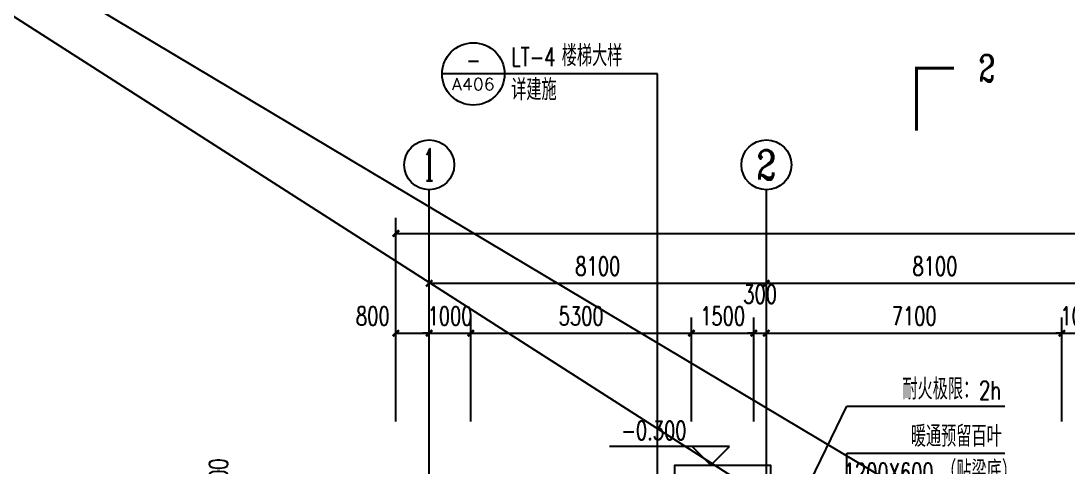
# Model space of a CAD drawing. Extents: x 1738711 to 2346805, y 1189731 to 2516152.
# Drawn here: x 1912284 to 1937440, y 1621478 to 1632211 of the extents above; entities that cross this region are included whole.
import ezdxf
from ezdxf.enums import TextEntityAlignment as Align

# ---------------------------------------------------------------- set-up
doc = ezdxf.new("R2010")
doc.units = 0
doc.header["$LTSCALE"] = 1000
doc.header["$MEASUREMENT"] = 0
for name, color, linetype in [('_line1', 151, 'Continuous'), ('AXIS', 3, 'Continuous'), ('AXIS_TEXT', 7, 'Continuous'), ('DIM_ELEV', 3, 'Continuous'), ('DIM_IDEN', 3, 'Continuous'), ('DIM_LEAD', 3, 'Continuous'), ('DIM_SYMB', 3, 'Continuous'), ('DOTE', 1, 'Continuous'), ('PUB_DIM', 3, 'Continuous'), ('PUB_TEXT', 7, 'Continuous'), ('修改位置', 6, 'Continuous')]:
    doc.layers.add(name, color=color, linetype=linetype)
doc.styles.add('_TCH_AXIS', font='COMPLEX', dxfattribs={"bigfont": 'GBCBIG'})
doc.styles.add('_TCH_DIM', font='SIMPLEX', dxfattribs={"bigfont": 'GBCBIG'})
doc.styles.add('_TCH_DIM_T3', font='SIMPLEX', dxfattribs={"width": 0.705882, "bigfont": 'GBCBIG'})
doc.styles.add('_TCH_LABEL', font='COMPLEX', dxfattribs={"bigfont": 'GBCBIG'})
doc.styles.add('COMPLEX', font='COMPLEX')
doc.dimstyles.new('_TCH_ARCH&&150', dxfattribs={"dimtxt": 446.25, "dimasz": 150, "dimexe": 375, "dimexo": 450, "dimgap": 189.375, "dimtad": 1, "dimdec": 0, "dimzin": 0, "dimdsep": 46, "dimtxsty": '_TCH_DIM_T3', "dimblk": 'ARCHTICK', "dimcen": 0.09, "dimclrt": 7, "dimazin": 2, "dimtfac": 1, "dimtdec": 0, "dimtix": 1, "dimtmove": 2, "dimatfit": 3, "dimfxl": 1, "dimtolj": 1, "dimtzin": 0, "dimarcsym": 0})

# ---------------------------------------------------------------- blocks, each defined once
blk = doc.blocks.new('_ArchTick')
at = {"color": 0, "linetype": 'ByBlock', "const_width": 0.4}
blk.add_lwpolyline([(-0.5, -0.5), (0.5, 0.5)], dxfattribs=at)
blk = doc.blocks.new('*D2418')
at = {"layer": 'Defpoints', "color": 0, "transparency": 16777216}
for p in [(1917442, 1620725), (1920184, 1620725), (1920184, 1619925)]:
    blk.add_point(p, dxfattribs=at)
at = {"layer": 'PUB_DIM', "color": 0, "lineweight": -2, "transparency": 16777216}
for p, q in [((1919734, 1620725), (1917067, 1620725)), ((1917442, 1619925), (1917442, 1620725)), ((1919734, 1619925), (1917067, 1619925))]:
    blk.add_line(p, q, dxfattribs=at)
at = {"layer": 'PUB_DIM', "color": 0, "lineweight": -2, "transparency": 16777216, "xscale": 150, "yscale": 150, "zscale": 150}
for p, rotation in [((1917442, 1620725), 90), ((1917442, 1619925), 270)]:
    blk.add_blockref('_ArchTick', p, dxfattribs=dict(at, rotation=rotation))
at = {"layer": 'PUB_DIM', "color": 7, "transparency": 16777216, "insert": (1917029, 1621280), "char_height": 446.2, "attachment_point": 5, "rotation": 90, "style": '_TCH_DIM_T3'}
blk.add_mtext('\\A1;800', dxfattribs=at)
blk = doc.blocks.new('*D2419')
at = {"layer": 'Defpoints', "color": 0, "transparency": 16777216}
for p in [(1922092, 1624699), (1921292, 1622121), (1922092, 1622121)]:
    blk.add_point(p, dxfattribs=at)
at = {"layer": 'PUB_DIM', "color": 0, "lineweight": -2, "transparency": 16777216}
for p, q in [((1921292, 1622571), (1921292, 1625074)), ((1922092, 1622571), (1922092, 1625074)), ((1921292, 1624699), (1922092, 1624699))]:
    blk.add_line(p, q, dxfattribs=at)
at = {"layer": 'PUB_DIM', "color": 0, "lineweight": -2, "transparency": 16777216, "xscale": 150, "yscale": 150, "zscale": 150, "rotation": 180}
blk.add_blockref('_ArchTick', (1921292, 1624699), dxfattribs=at)
at = {"layer": 'PUB_DIM', "color": 0, "lineweight": -2, "transparency": 16777216, "xscale": 150, "yscale": 150, "zscale": 150}
blk.add_blockref('_ArchTick', (1922092, 1624699), dxfattribs=at)
at = {"layer": 'PUB_DIM', "color": 7, "transparency": 16777216, "insert": (1920737, 1625112), "char_height": 446.2, "attachment_point": 5, "style": '_TCH_DIM_T3'}
blk.add_mtext('\\A1;800', dxfattribs=at)
blk = doc.blocks.new('*D2420')
at = {"layer": 'Defpoints', "color": 0, "transparency": 16777216}
for p in [(1923092, 1624699), (1922092, 1622121), (1923092, 1622121)]:
    blk.add_point(p, dxfattribs=at)
at = {"layer": 'PUB_DIM', "color": 0, "lineweight": -2, "transparency": 16777216}
for p, q in [((1922092, 1622571), (1922092, 1625074)), ((1923092, 1622571), (1923092, 1625074)), ((1922092, 1624699), (1921942, 1624699)), ((1922092, 1624699), (1923092, 1624699)), ((1923092, 1624699), (1923242, 1624699))]:
    blk.add_line(p, q, dxfattribs=at)
at = {"layer": 'PUB_DIM', "color": 0, "lineweight": -2, "transparency": 16777216, "xscale": 150, "yscale": 150, "zscale": 150}
blk.add_blockref('_ArchTick', (1922092, 1624699), dxfattribs=at)
at = {"layer": 'PUB_DIM', "color": 0, "lineweight": -2, "transparency": 16777216, "xscale": 150, "yscale": 150, "zscale": 150, "rotation": 180}
blk.add_blockref('_ArchTick', (1923092, 1624699), dxfattribs=at)
at = {"layer": 'PUB_DIM', "color": 7, "transparency": 16777216, "insert": (1922592, 1625112), "char_height": 446.2, "attachment_point": 5, "style": '_TCH_DIM_T3'}
blk.add_mtext('\\A1;1000', dxfattribs=at)
blk = doc.blocks.new('*D2421')
at = {"layer": 'Defpoints', "color": 0, "transparency": 16777216}
for p in [(1928392, 1624699), (1923092, 1622121), (1928392, 1622121)]:
    blk.add_point(p, dxfattribs=at)
at = {"layer": 'PUB_DIM', "color": 0, "lineweight": -2, "transparency": 16777216}
for p, q in [((1923092, 1622571), (1923092, 1625074)), ((1928392, 1622571), (1928392, 1625074)), ((1923092, 1624699), (1928392, 1624699))]:
    blk.add_line(p, q, dxfattribs=at)
at = {"layer": 'PUB_DIM', "color": 0, "lineweight": -2, "transparency": 16777216, "xscale": 150, "yscale": 150, "zscale": 150, "rotation": 180}
blk.add_blockref('_ArchTick', (1923092, 1624699), dxfattribs=at)
at = {"layer": 'PUB_DIM', "color": 0, "lineweight": -2, "transparency": 16777216, "xscale": 150, "yscale": 150, "zscale": 150}
blk.add_blockref('_ArchTick', (1928392, 1624699), dxfattribs=at)
at = {"layer": 'PUB_DIM', "color": 7, "transparency": 16777216, "insert": (1925742, 1625112), "char_height": 446.2, "attachment_point": 5, "style": '_TCH_DIM_T3'}
blk.add_mtext('\\A1;5300', dxfattribs=at)
blk = doc.blocks.new('*D2422')
at = {"layer": 'Defpoints', "color": 0, "transparency": 16777216}
for p in [(1929892, 1624699), (1928392, 1622121), (1929892, 1622121)]:
    blk.add_point(p, dxfattribs=at)
at = {"layer": 'PUB_DIM', "color": 0, "lineweight": -2, "transparency": 16777216}
for p, q in [((1928392, 1622571), (1928392, 1625074)), ((1929892, 1622571), (1929892, 1625074)), ((1928392, 1624699), (1929892, 1624699))]:
    blk.add_line(p, q, dxfattribs=at)
at = {"layer": 'PUB_DIM', "color": 0, "lineweight": -2, "transparency": 16777216, "xscale": 150, "yscale": 150, "zscale": 150, "rotation": 180}
blk.add_blockref('_ArchTick', (1928392, 1624699), dxfattribs=at)
at = {"layer": 'PUB_DIM', "color": 0, "lineweight": -2, "transparency": 16777216, "xscale": 150, "yscale": 150, "zscale": 150}
blk.add_blockref('_ArchTick', (1929892, 1624699), dxfattribs=at)
at = {"layer": 'PUB_DIM', "color": 7, "transparency": 16777216, "insert": (1929142, 1625112), "char_height": 446.2, "attachment_point": 5, "style": '_TCH_DIM_T3'}
blk.add_mtext('\\A1;1500', dxfattribs=at)
blk = doc.blocks.new('*D2423')
at = {"layer": 'Defpoints', "color": 0, "transparency": 16777216}
for p in [(1930192, 1624699), (1929892, 1622121), (1930192, 1622121)]:
    blk.add_point(p, dxfattribs=at)
at = {"layer": 'PUB_DIM', "color": 0, "lineweight": -2, "transparency": 16777216}
for p, q in [((1929892, 1622571), (1929892, 1625074)), ((1930192, 1622571), (1930192, 1625074)), ((1929892, 1624699), (1929742, 1624699)), ((1929892, 1624699), (1930192, 1624699)), ((1930192, 1624699), (1930342, 1624699))]:
    blk.add_line(p, q, dxfattribs=at)
at = {"layer": 'PUB_DIM', "color": 0, "lineweight": -2, "transparency": 16777216, "xscale": 150, "yscale": 150, "zscale": 150}
blk.add_blockref('_ArchTick', (1929892, 1624699), dxfattribs=at)
at = {"layer": 'PUB_DIM', "color": 0, "lineweight": -2, "transparency": 16777216, "xscale": 150, "yscale": 150, "zscale": 150, "rotation": 180}
blk.add_blockref('_ArchTick', (1930192, 1624699), dxfattribs=at)
at = {"layer": 'PUB_DIM', "color": 7, "transparency": 16777216, "insert": (1930042, 1625637), "char_height": 446.2, "attachment_point": 5, "style": '_TCH_DIM_T3'}
blk.add_mtext('\\A1;300', dxfattribs=at)
blk = doc.blocks.new('*D2424')
at = {"layer": 'Defpoints', "color": 0, "transparency": 16777216}
for p in [(1937292, 1624699), (1930192, 1622121), (1937292, 1622121)]:
    blk.add_point(p, dxfattribs=at)
at = {"layer": 'PUB_DIM', "color": 0, "lineweight": -2, "transparency": 16777216}
for p, q in [((1930192, 1622571), (1930192, 1625074)), ((1937292, 1622571), (1937292, 1625074)), ((1930192, 1624699), (1937292, 1624699))]:
    blk.add_line(p, q, dxfattribs=at)
at = {"layer": 'PUB_DIM', "color": 0, "lineweight": -2, "transparency": 16777216, "xscale": 150, "yscale": 150, "zscale": 150, "rotation": 180}
blk.add_blockref('_ArchTick', (1930192, 1624699), dxfattribs=at)
at = {"layer": 'PUB_DIM', "color": 0, "lineweight": -2, "transparency": 16777216, "xscale": 150, "yscale": 150, "zscale": 150}
blk.add_blockref('_ArchTick', (1937292, 1624699), dxfattribs=at)
at = {"layer": 'PUB_DIM', "color": 7, "transparency": 16777216, "insert": (1933742, 1625112), "char_height": 446.2, "attachment_point": 5, "style": '_TCH_DIM_T3'}
blk.add_mtext('\\A1;7100', dxfattribs=at)
blk = doc.blocks.new('*D2425')
at = {"layer": 'Defpoints', "color": 0, "transparency": 16777216}
for p in [(1938292, 1624699), (1937292, 1622121), (1938292, 1622121)]:
    blk.add_point(p, dxfattribs=at)
at = {"layer": 'PUB_DIM', "color": 0, "lineweight": -2, "transparency": 16777216}
for p, q in [((1937292, 1622571), (1937292, 1625074)), ((1938292, 1622571), (1938292, 1625074)), ((1937292, 1624699), (1937142, 1624699)), ((1937292, 1624699), (1938292, 1624699)), ((1938292, 1624699), (1938442, 1624699))]:
    blk.add_line(p, q, dxfattribs=at)
at = {"layer": 'PUB_DIM', "color": 0, "lineweight": -2, "transparency": 16777216, "xscale": 150, "yscale": 150, "zscale": 150}
blk.add_blockref('_ArchTick', (1937292, 1624699), dxfattribs=at)
at = {"layer": 'PUB_DIM', "color": 0, "lineweight": -2, "transparency": 16777216, "xscale": 150, "yscale": 150, "zscale": 150, "rotation": 180}
blk.add_blockref('_ArchTick', (1938292, 1624699), dxfattribs=at)
at = {"layer": 'PUB_DIM', "color": 7, "transparency": 16777216, "insert": (1937792, 1625112), "char_height": 446.2, "attachment_point": 5, "style": '_TCH_DIM_T3'}
blk.add_mtext('\\A1;1000', dxfattribs=at)
blk = doc.blocks.new('*D2500')
at = {"layer": 'AXIS', "color": 0, "lineweight": -2, "transparency": 16777216}
for p, q in [((1922092, 1622599), (1922092, 1626274)), ((1930192, 1622599), (1930192, 1626274)), ((1922092, 1625899), (1930192, 1625899))]:
    blk.add_line(p, q, dxfattribs=at)
at = {"layer": 'Defpoints', "color": 0, "transparency": 16777216}
for p in [(1930192, 1625899), (1922092, 1622149), (1930192, 1622149)]:
    blk.add_point(p, dxfattribs=at)
at = {"layer": 'AXIS', "color": 0, "lineweight": -2, "transparency": 16777216, "xscale": 150, "yscale": 150, "zscale": 150, "rotation": 180}
blk.add_blockref('_ArchTick', (1922092, 1625899), dxfattribs=at)
at = {"layer": 'AXIS', "color": 0, "lineweight": -2, "transparency": 16777216, "xscale": 150, "yscale": 150, "zscale": 150}
blk.add_blockref('_ArchTick', (1930192, 1625899), dxfattribs=at)
at = {"layer": 'AXIS', "color": 7, "transparency": 16777216, "insert": (1926142, 1626312), "char_height": 446.2, "attachment_point": 5, "style": '_TCH_DIM_T3'}
blk.add_mtext('\\A1;8100', dxfattribs=at)
blk = doc.blocks.new('*D2501')
at = {"layer": 'AXIS', "color": 0, "lineweight": -2, "transparency": 16777216}
for p, q in [((1930192, 1622599), (1930192, 1626274)), ((1938292, 1622599), (1938292, 1626274)), ((1930192, 1625899), (1938292, 1625899))]:
    blk.add_line(p, q, dxfattribs=at)
at = {"layer": 'Defpoints', "color": 0, "transparency": 16777216}
for p in [(1938292, 1625899), (1930192, 1622149), (1938292, 1622149)]:
    blk.add_point(p, dxfattribs=at)
at = {"layer": 'AXIS', "color": 0, "lineweight": -2, "transparency": 16777216, "xscale": 150, "yscale": 150, "zscale": 150, "rotation": 180}
blk.add_blockref('_ArchTick', (1930192, 1625899), dxfattribs=at)
at = {"layer": 'AXIS', "color": 0, "lineweight": -2, "transparency": 16777216, "xscale": 150, "yscale": 150, "zscale": 150}
blk.add_blockref('_ArchTick', (1938292, 1625899), dxfattribs=at)
at = {"layer": 'AXIS', "color": 7, "transparency": 16777216, "insert": (1934242, 1626312), "char_height": 446.2, "attachment_point": 5, "style": '_TCH_DIM_T3'}
blk.add_mtext('\\A1;8100', dxfattribs=at)
blk = doc.blocks.new('*D2510')
at = {"layer": 'AXIS', "color": 0, "lineweight": -2, "transparency": 16777216}
for p, q in [((1921292, 1622571), (1921292, 1627474)), ((1999992, 1622571), (1999992, 1627474)), ((1921292, 1627099), (1999992, 1627099))]:
    blk.add_line(p, q, dxfattribs=at)
at = {"layer": 'Defpoints', "color": 0, "transparency": 16777216}
for p in [(1999992, 1627099), (1921292, 1622121), (1999992, 1622121)]:
    blk.add_point(p, dxfattribs=at)
at = {"layer": 'AXIS', "color": 0, "lineweight": -2, "transparency": 16777216, "xscale": 150, "yscale": 150, "zscale": 150, "rotation": 180}
blk.add_blockref('_ArchTick', (1921292, 1627099), dxfattribs=at)
at = {"layer": 'AXIS', "color": 0, "lineweight": -2, "transparency": 16777216, "xscale": 150, "yscale": 150, "zscale": 150}
blk.add_blockref('_ArchTick', (1999992, 1627099), dxfattribs=at)
at = {"layer": 'AXIS', "color": 7, "transparency": 16777216, "insert": (1960642, 1627512), "char_height": 446.2, "attachment_point": 5, "style": '_TCH_DIM_T3'}
blk.add_mtext('\\A1;78700', dxfattribs=at)
blk = doc.blocks.new('_AXISO')
blk.add_circle((0, 0), 0.5)
at = {"layer": 'AXIS_TEXT', "style": 'COMPLEX', "width": 1.041667}
blk.add_attdef('A', text='', height=0.56, dxfattribs=at).set_placement((-0.25, -0.28), (0.25, -0.28), align=Align.FIT)

msp = doc.modelspace()

# ---------------------------------------------------------------- linework, layer by layer
at = {"layer": '_line1'}
msp.add_lwpolyline([(1927991.9, 1620225.4), (1927991.9, 1621525.4), (1930291.9, 1621525.4), (1930291.9, 1620225.4)], dxfattribs=at)
at = {"layer": 'AXIS'}
for p, q in [((1922091.9, 1622149.3), (1922091.9, 1628149.3)), ((1930191.9, 1622149.3), (1930191.9, 1628149.3))]:
    msp.add_line(p, q, dxfattribs=at)
at = {"layer": 'DIM_ELEV'}
for p, q in [((1929308.4, 1621975.4), (1926422.2, 1621975.4)), ((1928858.4, 1621525.4), (1928408.4, 1621975.4)), ((1928858.4, 1621525.4), (1929308.4, 1621975.4))]:
    msp.add_line(p, q, dxfattribs=at)
at = {"layer": 'DIM_IDEN'}
for p, q in [((1923902.9, 1630936), (1922402.9, 1630936)), ((1927578.1, 1630936), (1923902.9, 1630936)), ((1927578.1, 1618630.4), (1927578.1, 1630936))]:
    msp.add_line(p, q, dxfattribs=at)
msp.add_circle((1923152.9, 1630936), 750, dxfattribs=at)
at = {"layer": 'DIM_LEAD'}
for p, q in [((1930691.9, 1619975.4), (1932123.8, 1622945.1)), ((1930691.9, 1619975.4), (1932123.8, 1622945.1)), ((1932123.8, 1622945.1), (1935923.9, 1622945.1)), ((1932123.8, 1620225.4), (1932123.8, 1621809.8)), ((1932123.8, 1620225.4), (1932123.8, 1621809.8)), ((1932123.8, 1621809.8), (1935923.9, 1621809.8))]:
    msp.add_line(p, q, dxfattribs=at)
at = {"layer": 'DIM_SYMB', "const_width": 75}
msp.add_lwpolyline([(1934696.4, 1631072.7), (1933796.4, 1631072.7), (1933796.4, 1629572.7)], dxfattribs=at)
at = {"layer": 'DOTE'}
for p, q in [((1922091.9, 1584457.1), (1922091.9, 1622149.3)), ((1930191.9, 1584457.1), (1930191.9, 1622149.3))]:
    msp.add_line(p, q, dxfattribs=at)
at = {"layer": '修改位置', "ltscale": 0.5}
msp.add_line((1880130.8, 1652809.5), (1963127.5, 1599625.4), dxfattribs=at)
msp.add_lwpolyline([(1765259.6, 1652809.5), (1880130.8, 1652809.5), (1961171.9, 1604395.4)], dxfattribs=at)

# ---------------------------------------------------------------- block references
at = {"layer": 'AXIS'}
ref = msp.add_blockref('_AXISO', (1922091.9, 1628749.3), dxfattribs=dict(at, xscale=1200, yscale=1200, zscale=1200))
ref.add_attrib('A', '1', dxfattribs={"layer": 'AXIS_TEXT', "ltscale": 0.5, "height": 772.1, "style": '_TCH_AXIS'}).set_placement((1921926.4, 1628363.3), (1922257.3, 1628363.3), align=Align.FIT)
ref = msp.add_blockref('_AXISO', (1930191.9, 1628749.3), dxfattribs=dict(at, xscale=1200, yscale=1200, zscale=1200))
ref.add_attrib('A', '2', dxfattribs={"layer": 'AXIS_TEXT', "ltscale": 0.5, "height": 698.9, "style": '_TCH_AXIS'}).set_placement((1929958.9, 1628399.9), (1930424.9, 1628399.9), align=Align.FIT)

# ---------------------------------------------------------------- texts
at = {"layer": 'PUB_TEXT', "color": 7, "style": '_TCH_DIM'}
for s, p in [('楼梯大样', (1925275.4, 1631121.5)), ('详建施', (1924060.4, 1630303.8)), ('耐火极限：', (1933458.3, 1623102.6)), ('暖通预留百叶', (1933660.8, 1621967.3)), ('（贴梁底）', (1934390.1, 1621127.3))]:
    msp.add_text(s, height=506.38, dxfattribs=at).set_placement(p)
at = {"layer": 'PUB_TEXT', "color": 7, "width": 0.705882}
for s, height, style, p in [('LT-4', 446.25, '_TCH_DIM', (1924060.4, 1631121.5)), ('2', 637.5, '_TCH_LABEL', (1935296.4, 1630754)), ('2h', 446.25, '_TCH_DIM', (1935301.4, 1623102.6)), ('-0.300', 446.25, '_TCH_DIM', (1926707.2, 1622132.9)), ('1200X600', 446.25, '_TCH_DIM', (1932050.1, 1621127.3))]:
    msp.add_text(s, height=height, dxfattribs=dict(at, style=style)).set_placement(p)
at = {"layer": 'PUB_TEXT', "color": 7, "style": '_TCH_LABEL', "width": 0.777778}
msp.add_text('-', height=522, dxfattribs=at).set_placement((1922978.9, 1631019.1), (1923326.9, 1631019.1), align=Align.FIT)
at = {"layer": 'PUB_TEXT', "color": 7, "style": '_TCH_LABEL'}
msp.add_text('A406', height=283.33, dxfattribs=at).set_placement((1922640.2, 1630547.1), (1923665.6, 1630547.1), align=Align.FIT)

# ---------------------------------------------------------------- dimensions: what is measured, and where the dimension line sits
at = {"layer": 'AXIS'}
for p1, p2, distance, picture, middle in [((1921292.2, 1622121.2), (1999991.9, 1622121.2), 4978.1, '*D2510', (1960642.1, 1627511.8)), ((1922091.9, 1622149.3), (1930191.9, 1622149.3), 3750, '*D2500', (1926141.9, 1626311.8)), ((1930191.9, 1622149.3), (1938291.9, 1622149.3), 3750, '*D2501', (1934241.9, 1626311.8))]:
    dim = msp.add_aligned_dim(p1=p1, p2=p2, distance=distance, dimstyle='_TCH_ARCH&&150', dxfattribs=at)
    dim.commit()
    dim.dimension.update_dxf_attribs({"geometry": picture, "text_midpoint": middle})
at = {"layer": 'PUB_DIM'}
for base, p1, p2, angle, picture, middle in [((1930191.9, 1624699.3), (1929891.9, 1622121.2), (1930191.9, 1622121.2), 0, '*D2423', (1930041.9, 1625636.8)), ((1922091.9, 1624699.3), (1921292.2, 1622121.2), (1922091.9, 1622121.2), 0, '*D2419', (1920737.2, 1625111.8)), ((1917441.9, 1620725.4), (1920184.4, 1619925.4), (1920184.4, 1620725.4), 90, '*D2418', (1917029.4, 1621280.4))]:
    dim = msp.add_linear_dim(base=base, p1=p1, p2=p2, angle=angle, dimstyle='_TCH_ARCH&&150', dxfattribs=at)
    dim.commit()
    dim.dimension.update_dxf_attribs({"geometry": picture, "text_midpoint": middle, "dimtype": 129})
for p1, p2, picture, middle in [((1922091.9, 1622121.2), (1923092.2, 1622121.2), '*D2420', (1922592.1, 1625111.8)), ((1923092.2, 1622121.2), (1928391.9, 1622121.2), '*D2421', (1925742.1, 1625111.8)), ((1928391.9, 1622121.2), (1929891.9, 1622121.2), '*D2422', (1929141.9, 1625111.8)), ((1930191.9, 1622121.2), (1937291.9, 1622121.2), '*D2424', (1933741.9, 1625111.8)), ((1937291.9, 1622121.2), (1938291.9, 1622121.2), '*D2425', (1937791.9, 1625111.8))]:
    dim = msp.add_aligned_dim(p1=p1, p2=p2, distance=2578.1, dimstyle='_TCH_ARCH&&150', dxfattribs=at)
    dim.commit()
    dim.dimension.update_dxf_attribs({"geometry": picture, "text_midpoint": middle})

doc.saveas('drawing.dxf')
